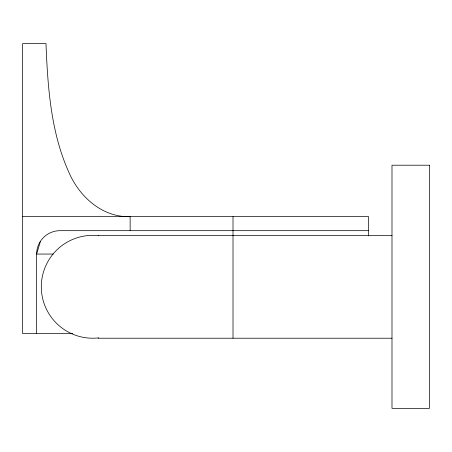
<?xml version="1.0" encoding="UTF-8"?>
<svg xmlns="http://www.w3.org/2000/svg" width="452" height="452" viewBox="0 0 452 452"><rect width="100%" height="100%" fill="white"/><g stroke="black" fill="none" stroke-linecap="round" stroke-linejoin="round"><path stroke-width="0.68" d="M40.437 241.261L36.629 254.058L36.629 333.542M22.6 216.649L368.612 216.649L368.612 235.904M368.612 230.678L60.009 230.678A23.38 23.38 0 0 0 36.629 254.058L53.285 254.058M98.203 235.351L391.991 235.351M72.766 333.542L22.6 333.542L22.6 43.641L45.98 43.641C47.754 87.53 50.844 132.899 69.359 173.398C79.964 197.287 102.779 217.565 130.142 216.649L130.142 230.678M98.203 338.22L391.991 338.22M233.012 216.649L233.012 338.22M98.717 337.87A51.432 51.432 0 0 1 41.301 286.788A51.432 51.432 0 0 1 98.717 235.701M429.4 165.212L391.991 165.212L391.991 408.359L429.4 408.359L429.4 165.212"/></g></svg>
